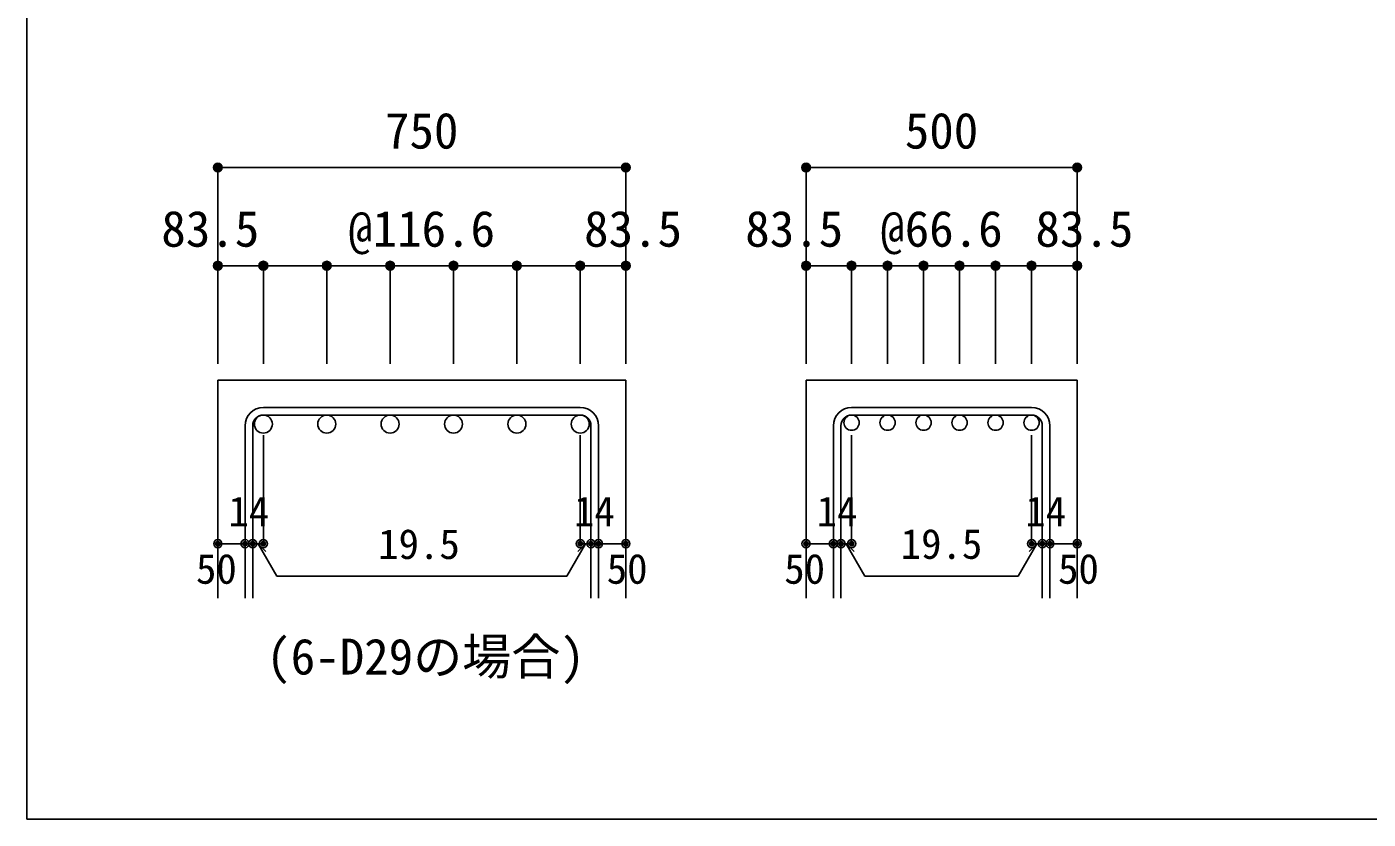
# Model space of a CAD drawing. Units: millimetres at full size, sheet at 1:30. Extents: x -5973 to 5954, y -4195 to 4201.
# Drawn here: x -5973 to -3514, y -4195 to -2742 of the extents above; entities that cross this region are included whole.
import ezdxf
from ezdxf.enums import TextEntityAlignment as Align

# ---------------------------------------------------------------- set-up
doc = ezdxf.new("R2010")
doc.units = ezdxf.units.MM
doc.header["$LTSCALE"] = 30
doc.header["$PDMODE"] = 32
doc.header["$PDSIZE"] = 15
for name, color, linetype in [('0-1_躯体線', 2, 'Continuous'), ('0-5_基礎梁筋', 7, 'Continuous'), ('0-6_スタラップ筋', 7, 'Continuous'), ('0-7_文字', 4, 'Continuous'), ('0-D_寸法', 4, 'Continuous'), ('F-0_枠', 6, 'Continuous')]:
    doc.layers.add(name, color=color, linetype=linetype)
doc.styles.add('ＭＳ ゴシック', font='')
doc.styles.get('ＭＳ ゴシック').set_extended_font_data('MS Gothic')

msp = doc.modelspace()

# ---------------------------------------------------------------- linework, layer by layer
at = {"layer": '0-1_躯体線'}
for p, q in [((-5622.76, -3389.89), (-5622.76, -3789.89)), ((-5622.76, -3389.89), (-4874.76, -3389.89)), ((-4874.76, -3389.89), (-4874.76, -3789.89)), ((-4544.3, -3389.89), (-4544.3, -3789.89)), ((-4544.3, -3389.89), (-4047.3, -3389.89)), ((-4047.3, -3389.89), (-4047.3, -3789.89))]:
    msp.add_line(p, q, dxfattribs=at)
at = {"layer": '0-5_基礎梁筋', "color": 3}
for centre, radius in [((-5539.26, -3470.39), 16.5), ((-5423.06, -3470.39), 16.5), ((-5306.86, -3470.39), 16.5), ((-5190.66, -3470.39), 16.5), ((-5074.46, -3470.39), 16.5), ((-4958.26, -3470.39), 16.5), ((-4460.8, -3467.89), 14), ((-4394.8, -3467.89), 14), ((-4328.8, -3467.89), 14), ((-4262.8, -3467.89), 14), ((-4196.8, -3467.89), 14), ((-4130.8, -3467.89), 14)]:
    msp.add_circle(centre, radius, dxfattribs=at)
at = {"layer": '0-6_スタラップ筋'}
for p, q in [((-4958.26, -3439.89), (-5539.26, -3439.89)), ((-4130.8, -3439.89), (-4460.8, -3439.89)), ((-4958.26, -3453.89), (-5539.26, -3453.89)), ((-4130.8, -3453.89), (-4460.8, -3453.89)), ((-5572.76, -3473.39), (-5572.76, -3789.89)), ((-5558.76, -3473.39), (-5558.76, -3789.89)), ((-4938.76, -3473.39), (-4938.76, -3789.89)), ((-4924.76, -3473.39), (-4924.76, -3789.89)), ((-4494.3, -3473.39), (-4494.3, -3789.89)), ((-4480.3, -3473.39), (-4480.3, -3789.89)), ((-4111.3, -3473.39), (-4111.3, -3789.89)), ((-4097.3, -3473.39), (-4097.3, -3789.89))]:
    msp.add_line(p, q, dxfattribs=at)
for centre, radius, start, end in [((-5539.26, -3473.39), 33.5, 90, 180), ((-4958.26, -3473.39), 33.5, 0, 90), ((-4460.8, -3473.39), 33.5, 90, 180), ((-4130.8, -3473.39), 33.5, 0, 90), ((-5539.26, -3473.39), 19.5, 90, 180), ((-4958.26, -3473.39), 19.5, 0, 90), ((-4460.8, -3473.39), 19.5, 90, 180), ((-4130.8, -3473.39), 19.5, 0, 90)]:
    msp.add_arc(centre, radius, start, end, dxfattribs=at)
at = {"layer": '0-D_寸法'}
for p, q in [((-5622.76, -2999.89), (-5622.76, -3179.89)), ((-5622.76, -2999.89), (-4874.76, -2999.89)), ((-5622.76, -2999.89), (-4874.76, -2999.89)), ((-4874.76, -2999.89), (-4874.76, -3179.89)), ((-4544.3, -2999.89), (-4047.3, -2999.89)), ((-4544.3, -2999.89), (-4544.3, -3179.89)), ((-4544.3, -2999.89), (-4047.3, -2999.89)), ((-4047.3, -2999.89), (-4047.3, -3179.89)), ((-5539.26, -3179.89), (-5622.76, -3179.89)), ((-5622.76, -3179.89), (-5622.76, -3359.89)), ((-5248.76, -3179.89), (-5539.26, -3179.89)), ((-5539.26, -3179.89), (-5539.26, -3359.89)), ((-5423.06, -3179.89), (-5423.06, -3359.89)), ((-5306.86, -3179.89), (-5306.86, -3359.89)), ((-4958.26, -3179.89), (-5248.76, -3179.89)), ((-5190.66, -3179.89), (-5190.66, -3359.89)), ((-5074.46, -3179.89), (-5074.46, -3359.89)), ((-4874.76, -3179.89), (-4958.26, -3179.89)), ((-4958.26, -3179.89), (-4958.26, -3359.89)), ((-4874.76, -3179.89), (-4874.76, -3359.89)), ((-4460.8, -3179.89), (-4544.3, -3179.89)), ((-4544.3, -3179.89), (-4544.3, -3359.89)), ((-4295.8, -3179.89), (-4460.8, -3179.89)), ((-4460.8, -3179.89), (-4460.8, -3359.89)), ((-4394.8, -3179.89), (-4394.8, -3359.89)), ((-4328.8, -3179.89), (-4328.8, -3359.89)), ((-4130.8, -3179.89), (-4295.8, -3179.89)), ((-4262.8, -3179.89), (-4262.8, -3359.89)), ((-4196.8, -3179.89), (-4196.8, -3359.89)), ((-4047.3, -3179.89), (-4130.8, -3179.89)), ((-4130.8, -3179.89), (-4130.8, -3359.89)), ((-4047.3, -3179.89), (-4047.3, -3359.89)), ((-5539.26, -3689.89), (-5539.26, -3490.56)), ((-4958.26, -3689.89), (-4958.26, -3490.56)), ((-4460.8, -3689.89), (-4460.8, -3490.56)), ((-4130.8, -3689.89), (-4130.8, -3490.56)), ((-5622.76, -3689.89), (-5572.76, -3689.89)), ((-5572.76, -3689.89), (-5539.26, -3689.89)), ((-5549.01, -3689.89), (-5534.86, -3704.04)), ((-5549.01, -3689.89), (-5514.78, -3749.17)), ((-4948.51, -3689.89), (-4982.73, -3749.17)), ((-4948.51, -3689.89), (-4962.65, -3704.04)), ((-4958.26, -3689.89), (-4874.76, -3689.89)), ((-4938.76, -3689.89), (-4924.76, -3689.89)), ((-4544.3, -3689.89), (-4494.3, -3689.89)), ((-4494.3, -3689.89), (-4460.8, -3689.89)), ((-4470.55, -3689.89), (-4456.41, -3704.04)), ((-4470.55, -3689.89), (-4436.33, -3749.17)), ((-4121.05, -3689.89), (-4155.27, -3749.17)), ((-4121.05, -3689.89), (-4135.19, -3704.04)), ((-4130.8, -3689.89), (-4047.3, -3689.89)), ((-4111.3, -3689.89), (-4097.3, -3689.89)), ((-5514.78, -3749.17), (-4982.73, -3749.17)), ((-4436.33, -3749.17), (-4155.27, -3749.17))]:
    msp.add_line(p, q, dxfattribs=at)
for points in [[(-4874.76, -2999.89), (-4874.76, -3179.89), (-4874.76, -3359.89)], [(-4047.3, -2999.89), (-4047.3, -3179.89), (-4047.3, -3359.89)]]:
    msp.add_lwpolyline(points, dxfattribs=at)
for centre, radius in [((-5622.76, -2999.89), 8), ((-5622.76, -2999.89), 7.2), ((-5622.76, -2999.89), 6.4), ((-5622.76, -2999.89), 5.6), ((-5622.76, -2999.89), 4.8), ((-5622.76, -2999.89), 4), ((-5622.76, -2999.89), 3.2), ((-5622.76, -2999.89), 2.4), ((-5622.76, -2999.89), 1.6), ((-5622.76, -2999.89), 0.8), ((-4874.76, -2999.89), 8), ((-4874.76, -2999.89), 7.2), ((-4874.76, -2999.89), 6.4), ((-4874.76, -2999.89), 5.6), ((-4874.76, -2999.89), 4.8), ((-4874.76, -2999.89), 4), ((-4874.76, -2999.89), 3.2), ((-4874.76, -2999.89), 2.4), ((-4874.76, -2999.89), 1.6), ((-4874.76, -2999.89), 0.8), ((-4544.3, -2999.89), 8), ((-4544.3, -2999.89), 7.2), ((-4544.3, -2999.89), 6.4), ((-4544.3, -2999.89), 5.6), ((-4544.3, -2999.89), 4.8), ((-4544.3, -2999.89), 4), ((-4544.3, -2999.89), 3.2), ((-4544.3, -2999.89), 2.4), ((-4544.3, -2999.89), 1.6), ((-4544.3, -2999.89), 0.8), ((-4047.3, -2999.89), 8), ((-4047.3, -2999.89), 7.2), ((-4047.3, -2999.89), 6.4), ((-4047.3, -2999.89), 5.6), ((-4047.3, -2999.89), 4.8), ((-4047.3, -2999.89), 4), ((-4047.3, -2999.89), 3.2), ((-4047.3, -2999.89), 2.4), ((-4047.3, -2999.89), 1.6), ((-4047.3, -2999.89), 0.8), ((-5622.76, -3179.89), 8), ((-5539.26, -3179.89), 8), ((-5423.06, -3179.89), 8), ((-5306.86, -3179.89), 8), ((-5190.66, -3179.89), 8), ((-5074.46, -3179.89), 8), ((-4958.26, -3179.89), 8), ((-4874.76, -3179.89), 8), ((-4544.3, -3179.89), 8), ((-4460.8, -3179.89), 8), ((-4394.8, -3179.89), 8), ((-4328.8, -3179.89), 8), ((-4262.8, -3179.89), 8), ((-4196.8, -3179.89), 8), ((-4130.8, -3179.89), 8), ((-4047.3, -3179.89), 8), ((-5622.76, -3179.89), 7.2), ((-5622.76, -3179.89), 6.4), ((-5622.76, -3179.89), 5.6), ((-5622.76, -3179.89), 4.8), ((-5622.76, -3179.89), 4), ((-5622.76, -3179.89), 3.2), ((-5622.76, -3179.89), 2.4), ((-5622.76, -3179.89), 1.6), ((-5622.76, -3179.89), 0.8), ((-5539.26, -3179.89), 7.2), ((-5539.26, -3179.89), 6.4), ((-5539.26, -3179.89), 5.6), ((-5539.26, -3179.89), 4.8), ((-5539.26, -3179.89), 4), ((-5539.26, -3179.89), 3.2), ((-5539.26, -3179.89), 2.4), ((-5539.26, -3179.89), 1.6), ((-5539.26, -3179.89), 0.8), ((-5423.06, -3179.89), 7.2), ((-5423.06, -3179.89), 6.4), ((-5423.06, -3179.89), 5.6), ((-5423.06, -3179.89), 4.8), ((-5423.06, -3179.89), 4), ((-5423.06, -3179.89), 3.2), ((-5423.06, -3179.89), 2.4), ((-5423.06, -3179.89), 1.6), ((-5423.06, -3179.89), 0.8), ((-5306.86, -3179.89), 7.2), ((-5306.86, -3179.89), 6.4), ((-5306.86, -3179.89), 5.6), ((-5306.86, -3179.89), 4.8), ((-5306.86, -3179.89), 4), ((-5306.86, -3179.89), 3.2), ((-5306.86, -3179.89), 2.4), ((-5306.86, -3179.89), 1.6), ((-5306.86, -3179.89), 0.8), ((-5190.66, -3179.89), 7.2), ((-5190.66, -3179.89), 6.4), ((-5190.66, -3179.89), 5.6), ((-5190.66, -3179.89), 4.8), ((-5190.66, -3179.89), 4), ((-5190.66, -3179.89), 3.2), ((-5190.66, -3179.89), 2.4), ((-5190.66, -3179.89), 1.6), ((-5190.66, -3179.89), 0.8), ((-5074.46, -3179.89), 7.2), ((-5074.46, -3179.89), 6.4), ((-5074.46, -3179.89), 5.6), ((-5074.46, -3179.89), 4.8), ((-5074.46, -3179.89), 4), ((-5074.46, -3179.89), 3.2), ((-5074.46, -3179.89), 2.4), ((-5074.46, -3179.89), 1.6), ((-5074.46, -3179.89), 0.8), ((-4958.26, -3179.89), 7.2), ((-4958.26, -3179.89), 6.4), ((-4958.26, -3179.89), 5.6), ((-4958.26, -3179.89), 4.8), ((-4958.26, -3179.89), 4), ((-4958.26, -3179.89), 3.2), ((-4958.26, -3179.89), 2.4), ((-4958.26, -3179.89), 1.6), ((-4958.26, -3179.89), 0.8), ((-4874.76, -3179.89), 7.2), ((-4874.76, -3179.89), 6.4), ((-4874.76, -3179.89), 5.6), ((-4874.76, -3179.89), 4.8), ((-4874.76, -3179.89), 4), ((-4874.76, -3179.89), 3.2), ((-4874.76, -3179.89), 2.4), ((-4874.76, -3179.89), 1.6), ((-4874.76, -3179.89), 0.8), ((-4544.3, -3179.89), 7.2), ((-4544.3, -3179.89), 6.4), ((-4544.3, -3179.89), 5.6), ((-4544.3, -3179.89), 4.8), ((-4544.3, -3179.89), 4), ((-4544.3, -3179.89), 3.2), ((-4544.3, -3179.89), 2.4), ((-4544.3, -3179.89), 1.6), ((-4544.3, -3179.89), 0.8), ((-4460.8, -3179.89), 7.2), ((-4460.8, -3179.89), 6.4), ((-4460.8, -3179.89), 5.6), ((-4460.8, -3179.89), 4.8), ((-4460.8, -3179.89), 4), ((-4460.8, -3179.89), 3.2), ((-4460.8, -3179.89), 2.4), ((-4460.8, -3179.89), 1.6), ((-4460.8, -3179.89), 0.8), ((-4394.8, -3179.89), 7.2), ((-4394.8, -3179.89), 6.4), ((-4394.8, -3179.89), 5.6), ((-4394.8, -3179.89), 4.8), ((-4394.8, -3179.89), 4), ((-4394.8, -3179.89), 3.2), ((-4394.8, -3179.89), 2.4), ((-4394.8, -3179.89), 1.6), ((-4394.8, -3179.89), 0.8), ((-4328.8, -3179.89), 7.2), ((-4328.8, -3179.89), 6.4), ((-4328.8, -3179.89), 5.6), ((-4328.8, -3179.89), 4.8), ((-4328.8, -3179.89), 4), ((-4328.8, -3179.89), 3.2), ((-4328.8, -3179.89), 2.4), ((-4328.8, -3179.89), 1.6), ((-4328.8, -3179.89), 0.8), ((-4262.8, -3179.89), 7.2), ((-4262.8, -3179.89), 6.4), ((-4262.8, -3179.89), 5.6), ((-4262.8, -3179.89), 4.8), ((-4262.8, -3179.89), 4), ((-4262.8, -3179.89), 3.2), ((-4262.8, -3179.89), 2.4), ((-4262.8, -3179.89), 1.6), ((-4262.8, -3179.89), 0.8), ((-4196.8, -3179.89), 7.2), ((-4196.8, -3179.89), 6.4), ((-4196.8, -3179.89), 5.6), ((-4196.8, -3179.89), 4.8), ((-4196.8, -3179.89), 4), ((-4196.8, -3179.89), 3.2), ((-4196.8, -3179.89), 2.4), ((-4196.8, -3179.89), 1.6), ((-4196.8, -3179.89), 0.8), ((-4130.8, -3179.89), 7.2), ((-4130.8, -3179.89), 6.4), ((-4130.8, -3179.89), 5.6), ((-4130.8, -3179.89), 4.8), ((-4130.8, -3179.89), 4), ((-4130.8, -3179.89), 3.2), ((-4130.8, -3179.89), 2.4), ((-4130.8, -3179.89), 1.6), ((-4130.8, -3179.89), 0.8), ((-4047.3, -3179.89), 7.2), ((-4047.3, -3179.89), 6.4), ((-4047.3, -3179.89), 5.6), ((-4047.3, -3179.89), 4.8), ((-4047.3, -3179.89), 4), ((-4047.3, -3179.89), 3.2), ((-4047.3, -3179.89), 2.4), ((-4047.3, -3179.89), 1.6), ((-4047.3, -3179.89), 0.8), ((-5622.76, -3689.89), 4), ((-5622.76, -3689.89), 3.6), ((-5622.76, -3689.89), 3.2), ((-5622.76, -3689.89), 2.8), ((-5622.76, -3689.89), 2.4), ((-5622.76, -3689.89), 2), ((-5622.76, -3689.89), 1.6), ((-5572.76, -3689.89), 4), ((-5572.76, -3689.89), 3.6), ((-5572.76, -3689.89), 3.2), ((-5572.76, -3689.89), 2.8), ((-5572.76, -3689.89), 2.4), ((-5572.76, -3689.89), 2), ((-5572.76, -3689.89), 1.6), ((-5558.76, -3689.89), 4), ((-5558.76, -3689.89), 3.6), ((-5558.76, -3689.89), 3.2), ((-5558.76, -3689.89), 2.8), ((-5558.76, -3689.89), 2.4), ((-5558.76, -3689.89), 2), ((-5558.76, -3689.89), 1.6), ((-5539.26, -3689.89), 4), ((-5539.26, -3689.89), 3.6), ((-5539.26, -3689.89), 3.2), ((-5539.26, -3689.89), 2.8), ((-5539.26, -3689.89), 2.4), ((-5539.26, -3689.89), 2), ((-5539.26, -3689.89), 1.6), ((-4958.26, -3689.89), 4), ((-4958.26, -3689.89), 3.6), ((-4958.26, -3689.89), 3.2), ((-4958.26, -3689.89), 2.8), ((-4958.26, -3689.89), 2.4), ((-4958.26, -3689.89), 2), ((-4958.26, -3689.89), 1.6), ((-4938.76, -3689.89), 4), ((-4938.76, -3689.89), 3.6), ((-4938.76, -3689.89), 3.2), ((-4938.76, -3689.89), 2.8), ((-4938.76, -3689.89), 2.4), ((-4938.76, -3689.89), 2), ((-4938.76, -3689.89), 1.6), ((-4924.76, -3689.89), 4), ((-4924.76, -3689.89), 3.6), ((-4924.76, -3689.89), 3.2), ((-4924.76, -3689.89), 2.8), ((-4924.76, -3689.89), 2.4), ((-4924.76, -3689.89), 2), ((-4924.76, -3689.89), 1.6), ((-4874.76, -3689.89), 4), ((-4874.76, -3689.89), 3.6), ((-4874.76, -3689.89), 3.2), ((-4874.76, -3689.89), 2.8), ((-4874.76, -3689.89), 2.4), ((-4874.76, -3689.89), 2), ((-4874.76, -3689.89), 1.6), ((-4544.3, -3689.89), 4), ((-4544.3, -3689.89), 3.6), ((-4544.3, -3689.89), 3.2), ((-4544.3, -3689.89), 2.8), ((-4544.3, -3689.89), 2.4), ((-4544.3, -3689.89), 2), ((-4544.3, -3689.89), 1.6), ((-4494.3, -3689.89), 4), ((-4494.3, -3689.89), 3.6), ((-4494.3, -3689.89), 3.2), ((-4494.3, -3689.89), 2.8), ((-4494.3, -3689.89), 2.4), ((-4494.3, -3689.89), 2), ((-4494.3, -3689.89), 1.6), ((-4480.3, -3689.89), 4), ((-4480.3, -3689.89), 3.6), ((-4480.3, -3689.89), 3.2), ((-4480.3, -3689.89), 2.8), ((-4480.3, -3689.89), 2.4), ((-4480.3, -3689.89), 2), ((-4480.3, -3689.89), 1.6), ((-4460.8, -3689.89), 4), ((-4460.8, -3689.89), 3.6), ((-4460.8, -3689.89), 3.2), ((-4460.8, -3689.89), 2.8), ((-4460.8, -3689.89), 2.4), ((-4460.8, -3689.89), 2), ((-4460.8, -3689.89), 1.6), ((-4130.8, -3689.89), 4), ((-4130.8, -3689.89), 3.6), ((-4130.8, -3689.89), 3.2), ((-4130.8, -3689.89), 2.8), ((-4130.8, -3689.89), 2.4), ((-4130.8, -3689.89), 2), ((-4130.8, -3689.89), 1.6), ((-4111.3, -3689.89), 4), ((-4111.3, -3689.89), 3.6), ((-4111.3, -3689.89), 3.2), ((-4111.3, -3689.89), 2.8), ((-4111.3, -3689.89), 2.4), ((-4111.3, -3689.89), 2), ((-4111.3, -3689.89), 1.6), ((-4097.3, -3689.89), 4), ((-4097.3, -3689.89), 3.6), ((-4097.3, -3689.89), 3.2), ((-4097.3, -3689.89), 2.8), ((-4097.3, -3689.89), 2.4), ((-4097.3, -3689.89), 2), ((-4097.3, -3689.89), 1.6), ((-4047.3, -3689.89), 4), ((-4047.3, -3689.89), 3.6), ((-4047.3, -3689.89), 3.2), ((-4047.3, -3689.89), 2.8), ((-4047.3, -3689.89), 2.4), ((-4047.3, -3689.89), 2), ((-4047.3, -3689.89), 1.6), ((-5622.76, -3689.89), 1.2), ((-5622.76, -3689.89), 0.8), ((-5622.76, -3689.89), 0.4), ((-5572.76, -3689.89), 1.2), ((-5572.76, -3689.89), 0.8), ((-5572.76, -3689.89), 0.4), ((-5558.76, -3689.89), 1.2), ((-5558.76, -3689.89), 0.8), ((-5558.76, -3689.89), 0.4), ((-5539.26, -3689.89), 1.2), ((-5539.26, -3689.89), 0.8), ((-5539.26, -3689.89), 0.4), ((-4958.26, -3689.89), 1.2), ((-4958.26, -3689.89), 0.8), ((-4958.26, -3689.89), 0.4), ((-4938.76, -3689.89), 1.2), ((-4938.76, -3689.89), 0.8), ((-4938.76, -3689.89), 0.4), ((-4924.76, -3689.89), 1.2), ((-4924.76, -3689.89), 0.8), ((-4924.76, -3689.89), 0.4), ((-4874.76, -3689.89), 1.2), ((-4874.76, -3689.89), 0.8), ((-4874.76, -3689.89), 0.4), ((-4544.3, -3689.89), 1.2), ((-4544.3, -3689.89), 0.8), ((-4544.3, -3689.89), 0.4), ((-4494.3, -3689.89), 1.2), ((-4494.3, -3689.89), 0.8), ((-4494.3, -3689.89), 0.4), ((-4480.3, -3689.89), 1.2), ((-4480.3, -3689.89), 0.8), ((-4480.3, -3689.89), 0.4), ((-4460.8, -3689.89), 1.2), ((-4460.8, -3689.89), 0.8), ((-4460.8, -3689.89), 0.4), ((-4130.8, -3689.89), 1.2), ((-4130.8, -3689.89), 0.8), ((-4130.8, -3689.89), 0.4), ((-4111.3, -3689.89), 1.2), ((-4111.3, -3689.89), 0.8), ((-4111.3, -3689.89), 0.4), ((-4097.3, -3689.89), 1.2), ((-4097.3, -3689.89), 0.8), ((-4097.3, -3689.89), 0.4), ((-4047.3, -3689.89), 1.2), ((-4047.3, -3689.89), 0.8), ((-4047.3, -3689.89), 0.4)]:
    msp.add_circle(centre, radius, dxfattribs=at)
at = {"layer": '0-D_寸法', "color": 7}
for p in [(-5622.76, -2999.89), (-4874.76, -2999.89), (-4544.3, -2999.89), (-4047.3, -2999.89), (-5622.76, -3179.89), (-5539.26, -3179.89), (-5423.06, -3179.89), (-5306.86, -3179.89), (-5190.66, -3179.89), (-5074.46, -3179.89), (-4958.26, -3179.89), (-4874.76, -3179.89), (-4544.3, -3179.89), (-4460.8, -3179.89), (-4394.8, -3179.89), (-4328.8, -3179.89), (-4262.8, -3179.89), (-4196.8, -3179.89), (-4130.8, -3179.89), (-4047.3, -3179.89), (-5622.76, -3689.89), (-5572.76, -3689.89), (-5558.76, -3689.89), (-5539.26, -3689.89), (-4958.26, -3689.89), (-4938.76, -3689.89), (-4924.76, -3689.89), (-4874.76, -3689.89), (-4544.3, -3689.89), (-4494.3, -3689.89), (-4480.3, -3689.89), (-4460.8, -3689.89), (-4130.8, -3689.89), (-4111.3, -3689.89), (-4097.3, -3689.89), (-4047.3, -3689.89)]:
    msp.add_point(p, dxfattribs=at)
at = {"layer": 'F-0_枠'}
for p in [(-5972.88, 4201.15), (5954.1, -4195.24)]:
    msp.add_line(p, (-5972.88, -4195.24), dxfattribs=at)

# ---------------------------------------------------------------- texts
at = {"layer": '0-7_文字', "color": 7, "style": 'ＭＳ ゴシック'}
msp.add_text('(6-D29の場合)', height=65.98, dxfattribs=at).set_placement((-5533.97, -3949.72), align=Align.BOTTOM_LEFT)
at = {"layer": '0-D_寸法', "style": 'ＭＳ ゴシック'}
for s, height, p in [('750', 65.98, (-5316.26, -2984.89)), ('500', 65.98, (-4363.3, -2984.89)), ('83.5', 65.98, (-5726.26, -3164.89)), ('@116.6', 65.98, (-5383.76, -3164.89)), ('83.5', 65.98, (-4951.26, -3164.89)), ('83.5', 65.98, (-4655.8, -3164.89)), ('@66.6', 65.98, (-4408.3, -3164.89)), ('83.5', 65.98, (-4123.8, -3164.89)), ('14', 54.99, (-5603.29, -3674.44)), ('14', 54.99, (-4969.71, -3674.44)), ('14', 54.99, (-4524.84, -3674.44)), ('14', 54.99, (-4142.26, -3674.44)), ('19.5', 54.99, (-5328.75, -3734.43)), ('19.5', 54.99, (-4370.8, -3734.17)), ('50', 54.99, (-5662.76, -3779.89)), ('50', 54.99, (-4909.76, -3779.89)), ('50', 54.99, (-4584.3, -3779.89)), ('50', 54.99, (-4082.3, -3779.89))]:
    msp.add_text(s, height=height, dxfattribs=at).set_placement(p, align=Align.BOTTOM_LEFT)

doc.saveas('drawing.dxf')
